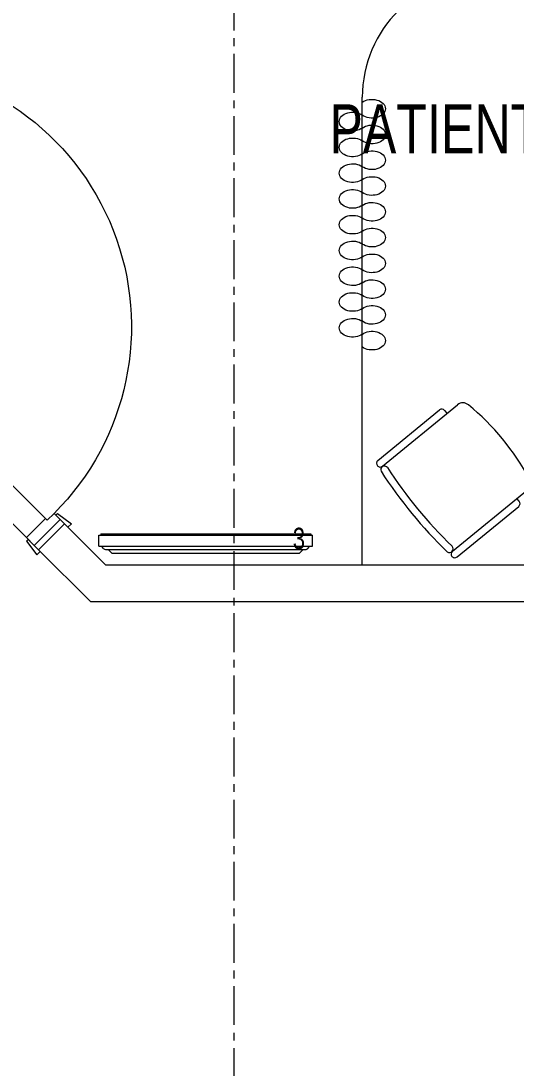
# Model space of a CAD drawing. Header units: millimetres. Extents: x 26027 to 581921, y 7230 to 233891.
# Drawn here: x 494327 to 496350, y 164305 to 168585 of the extents above; entities that cross this region are included whole.
import ezdxf

# ---------------------------------------------------------------- set-up
doc = ezdxf.new("R2010")
doc.units = ezdxf.units.MM
doc.header["$LTSCALE"] = 5
doc.linetypes.add('CENTER', pattern=[50.8, 31.75, -6.35, 6.35, -6.35])
doc.layers.get('0').update_dxf_attribs({"color": 252})
for name, color, linetype, lineweight in [('72_EGR_BASE_TEXT', 252, 'Continuous', 5), ('car', 252, 'Continuous', 5), ('Medical Equipment and Furniture', 252, 'Continuous', 0), ('Medical Equipment and Furniture1', 252, 'Continuous', 5), ('Walls', 252, 'Continuous', 5), ('Wooden Joinery', 252, 'Continuous', 5)]:
    doc.layers.add(name, color=color, linetype=linetype, lineweight=lineweight)
doc.layers.add('axes', color=252, linetype='Continuous')
doc.styles.add('X3G_ENTITY_257CFD', font='swisscl.ttf', dxfattribs={"height": 200})
doc.styles.add('X3G_ENTITY_2587EA', font='swisscl.ttf', dxfattribs={"height": 200})

# ---------------------------------------------------------------- blocks, each defined once
blk = doc.blocks.new('DM15862C-P')
at = {"lineweight": 0}
for p, q in [((-0.3835, 0), (-0.3983, -0.0149)), ((0.3835, 0), (-0.3835, 0)), ((0.3835, 0), (0.3983, -0.0149)), ((-0.4367, -0.0287), (-0.4367, -0.0734)), ((0.4365, -0.0287), (-0.4367, -0.0287)), ((-0.4157, -0.0175), (-0.4256, -0.0287)), ((0.41, -0.0149), (-0.4099, -0.0149)), ((0.4157, -0.0175), (0.4254, -0.0287)), ((0.4365, -0.0287), (0.4365, -0.0734)), ((0.4365, -0.0734), (-0.4367, -0.0734)), ((-0.4291, -0.078), (-0.4291, -0.0734)), ((0.429, -0.078), (-0.4291, -0.078)), ((0.429, -0.078), (0.429, -0.0734))]:
    blk.add_line(p, q, dxfattribs=at)
for points in [[(-0.4099, -0.0149), (-0.4121, -0.0149), (-0.4141, -0.0158), (-0.4157, -0.0175)], [(0.4157, -0.0175), (0.4141, -0.0158), (0.4121, -0.0149), (0.41, -0.0149)]]:
    blk.add_open_spline(points, degree=3, dxfattribs=at)
blk = doc.blocks.new('GF21016P-P')
at = {"layer": 'Medical Equipment and Furniture1', "extrusion": (-1.24384e-09, -1.20261e-09, -1)}
for p, q in [((-0.225, -0.4495), (-0.225, -0.0538)), ((0.225, -0.4495), (0.225, -0.0538)), ((-0.255, -0.4495), (-0.255, -0.124)), ((-0.24, -0.109), (-0.225, -0.109)), ((0.24, -0.109), (0.225, -0.109)), ((0.255, -0.4495), (0.255, -0.124)), ((0.24, -0.4645), (0.24, -0.4645))]:
    blk.add_line(p, q, dxfattribs=at)
for centre, radius, start, end in [((0, -1.0036), 1.0036, 78.7568, 101.2432), ((0.19, -0.0538), 0.035, 0, 80.6557), ((-0.19, -0.0538), 0.035, 99.3443, 180), ((0.24, -0.124), 0.015, 0, 90), ((-0.24, -0.124), 0.015, 90, 180), ((0.24, -0.4495), 0.015, 270, 0), ((0.24, -0.4495), 0.015, 180, 270), ((0.2093, -0.4529), 0.015, 284.3864, 95.5209), ((0, 1.406), 1.8855, 263.5119, 276.4881), ((0, 1.4254), 1.8749, 263.6341, 276.3659), ((-0.2093, -0.4529), 0.015, 84.4791, 255.6136), ((-0.24, -0.4495), 0.015, 270, 0), ((-0.24, -0.4495), 0.015, 180, 270)]:
    blk.add_arc(centre, radius, start, end, dxfattribs=at)
blk = doc.blocks.new('CURTAIN')
for centre, start, end in [((-0.3386, 0.0395), 313.5684, 226.4316), ((-0.1881, 0.0395), 313.5684, 226.4316), ((-0.0376, 0.0395), 313.5684, 226.4316), ((0.1129, 0.0395), 313.5684, 226.4316), ((0.2633, 0.0395), 313.5684, 226.4316), ((0.4138, 0.0395), 313.5684, 226.4316), ((0.5643, 0.0395), 313.5684, 226.4316), ((0.7148, 0.0395), 313.5684, 226.4316), ((0.8653, 0.0395), 313.5684, 226.4316), ((0.0376, -0.0395), 133.5684, 46.4316), ((0.1881, -0.0395), 133.5684, 46.4316), ((0.3386, -0.0395), 133.5684, 46.4316), ((0.4891, -0.0395), 133.5684, 46.4316), ((0.6396, -0.0395), 133.5684, 46.4316), ((0.79, -0.0395), 133.5684, 46.4316), ((0.9405, -0.0395), 133.5684, 46.4316), ((-0.4138, -0.0395), 133.5684, 46.4316), ((-0.2633, -0.0395), 133.5684, 46.4316), ((-0.1129, -0.0395), 133.5684, 46.4316)]:
    blk.add_arc(centre, 0.0546, start, end)
blk = doc.blocks.new('A$C683B37BC')
at = {"layer": 'car'}
for p, q in [((-770.4, -827), (-21.2, -77.8)), ((56.6, -155.6, -2.4), (-692.7, -904.8, -4.7))]:
    blk.add_line(p, q, dxfattribs=at)
at = {"layer": 'Wooden Joinery'}
for p, q in [((-92.4, 996.4, -2.4), (-102.4, 996.4, -2.4)), ((-92.4, 1006.4, -2.4), (-92.4, 966.4, -2.4)), ((-82.4, 1006.4, -2.4), (-92.4, 1006.4, -2.4)), ((-42.4, 1006.4, -2.4), (-32.4, 1006.4, -2.4)), ((-32.4, 1006.4, -2.4), (-32.4, 966.4, -2.4)), ((-32.4, 996.4, -2.4), (-22.4, 996.4, -2.4)), ((-132.4, 966.4, -2.4), (-132.4, 876.4, -2.4)), ((-112.4, 966.4, -2.4), (-112.4, 876.4, -2.4)), ((-92.4, 976.4, -2.4), (-102.4, 976.4, -2.4)), ((-82.4, 966.4, -2.4), (-92.4, 966.4, -2.4)), ((-42.4, 966.4, -2.4), (-32.4, 966.4, -2.4)), ((-32.4, 976.4, -2.4), (-22.4, 976.4, -2.4)), ((-12.4, 966.4, -2.4), (-12.4, 876.4, -2.4)), ((7.6, 966.4, -2.4), (7.6, 876.4, -2.4)), ((-92.4, 866.4, -2.4), (-102.4, 866.4, -2.4)), ((-92.4, 866.4, -2.4), (-92.4, 846.4, -2.4)), ((-32.4, 866.4, -2.4), (-22.4, 866.4, -2.4)), ((-32.4, 866.4, -2.4), (-32.4, 846.4, -2.4)), ((-92.4, 846.4, -2.4), (-102.4, 846.4, -2.4)), ((-32.4, 846.4, -2.4), (-22.4, 846.4, -2.4))]:
    blk.add_line(p, q, dxfattribs=at)
for points in [[(-82.4, -42.4), (-82.4, 1036.4), (-42.4, 1036.4), (-42.4, -42.4)], [(-35.4, -35.4), (-42.4, -28.3), (0, 28.3), (14.1, 14.1)], [(63.6, -148.5), (70.7, -155.6), (127.3, -113.1), (113.1, -99)], [(-812.9, -812.9), (-819.9, -805.8), (-876.5, -848.2), (-862.4, -862.4)], [(-699.7, -911.9), (-692.7, -918.9), (-735.1, -975.5), (-749.2, -961.4)]]:
    blk.add_lwpolyline(points, close=True, dxfattribs=at)
for points in [[(-17.7, -17.7), (88.4, -123.7), (106.1, -106.1), (0, 0), (-17.7, -17.7)], [(-17.7, -17.7), (-42.4, -42.4), (-14.1, -70.7), (-21.2, -77.8), (56.6, -155.6), (88.4, -123.7), (-17.7, -17.7)], [(-830.6, -830.6), (-805.8, -805.8), (-777.5, -834.1), (-770.4, -827), (-692.7, -904.8), (-724.5, -936.6), (-830.6, -830.6)], [(-830.6, -830.6), (-724.5, -936.6), (-742.2, -954.3), (-848.2, -848.2), (-830.6, -830.6)]]:
    blk.add_lwpolyline(points, dxfattribs=at)
for centre, radius, start, end in [((-42.4, -42.4), 1079.6, 92.1234, 225), ((-102.4, 966.4, -2.4), 30, 90, 180), ((-22.4, 966.4, -2.4), 30, 0, 90), ((-102.4, 966.4, -2.4), 10, 90, 180), ((-22.4, 966.4, -2.4), 10, 0, 90), ((-102.4, 876.4, -2.4), 30, 180, 270), ((-102.4, 876.4, -2.4), 10, 180, 270), ((-22.4, 876.4, -2.4), 10, 270, 0), ((-22.4, 876.4, -2.4), 30, 270, 0)]:
    blk.add_arc(centre, radius, start, end, dxfattribs=at)

msp = doc.modelspace()

# ---------------------------------------------------------------- linework, layer by layer
at = {"layer": 'axes', "linetype": 'CENTER', "lineweight": 0}
msp.add_line((495198.8, 120285.6, 0), (495198.8, 210035.3, 0), dxfattribs=at)
at = {"layer": 'Medical Equipment and Furniture'}
msp.add_line((495721.7, 166360.3, 0), (495721.7, 168272.8, 0), dxfattribs=at)
msp.add_arc((496221.7, 168272.8, 0), 500, 90, 180, dxfattribs=at)
at = {"layer": 'Walls'}
for p, q in [((494505, 166529.6, 0), (494398.9, 166423.5, 0)), ((494505, 166529.6, 0), (494674.3, 166360.3, 0)), ((494398.9, 166423.5, 0), (494612.1, 166210.3, 0)), ((498721.7, 166360.3, 0), (494674.3, 166360.3, 0)), ((503006.7, 166210.3, 0), (494612.1, 166210.3, 0))]:
    msp.add_line(p, q, dxfattribs=at)

# ---------------------------------------------------------------- block references
at = {"layer": 'Medical Equipment and Furniture', "extrusion": (-1.26698e-09, -6.38299e-11, -1), "xscale": 699.9999999767327, "yscale": 1000, "zscale": 1000, "rotation": 269.985929888151}
msp.add_blockref('CURTAIN', (-495721.7, 167936.6, 0), dxfattribs=at)
at = {"layer": 'Medical Equipment and Furniture', "yscale": 1000, "zscale": 1000}
for name, p, xscale, rotation in [('GF21016P-P', (496294.6, 166876.6, 0), -1000, 309.3993387448623), ('DM15862C-P', (495081.9, 166410.3, 0), 1000, 180), ('DM15862C-P', (495081.9, 166410.3, 0), 1000, 180)]:
    msp.add_blockref(name, p, dxfattribs=dict(at, xscale=xscale, rotation=rotation))
at = {"layer": 'Wooden Joinery', "xscale": -1}
msp.add_blockref('A$C683B37BC', (493656.4, 167378.1, 0), dxfattribs=at)

# ---------------------------------------------------------------- texts
at = {"layer": '72_EGR_BASE_TEXT', "insert": (496823.1, 168243.9, 0), "char_height": 200, "attachment_point": 2, "style": 'X3G_ENTITY_2587EA'}
msp.add_mtext('PATIENT ROOM - 2 BEDS', dxfattribs=at)
at = {"layer": 'Medical Equipment and Furniture', "insert": (495462.7, 166424.9, -2.4), "char_height": 87.5, "attachment_point": 8, "style": 'X3G_ENTITY_257CFD'}
msp.add_mtext('3', dxfattribs=at)

doc.saveas('drawing.dxf')
